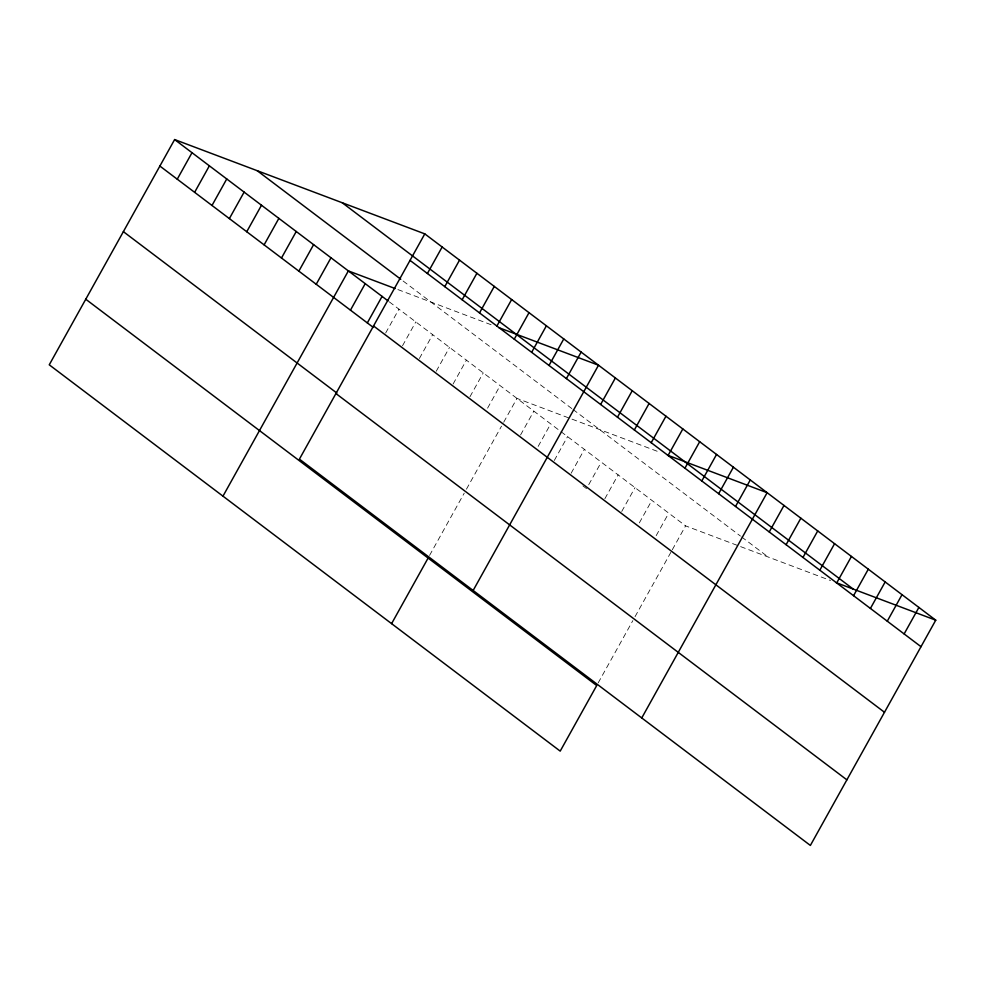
<?xml version="1.0" encoding="UTF-8"?>
<svg xmlns="http://www.w3.org/2000/svg" width="985" height="985" viewBox="0 0 985 985"><rect width="100%" height="100%" fill="white"/><g stroke="black" fill="none" stroke-linecap="round" stroke-linejoin="round"><path stroke-width="0.74" stroke-dasharray="4.92 3.69" d="M385.664 333.004L398.937 309.155M402.52 345.747L415.805 321.898M419.388 358.503L432.661 334.654M436.244 371.246L449.529 347.397M453.112 384.002L466.385 360.141M469.968 396.746L483.241 372.896M487.575 408.172L500.109 385.64M429.571 555.405L464.243 493.128M466.434 489.2L501.5 426.173M503.692 422.245L516.965 398.396L660.479 452.497M520.56 434.988L533.833 411.139M538.155 446.414L550.689 423.882M554.284 460.488L567.557 436.638M571.14 473.231L584.413 449.382M588.747 484.657L601.281 462.125M604.864 498.73L618.137 474.881M621.732 511.474L635.005 487.624M639.327 522.9L651.861 500.38M656.182 535.655L668.729 513.123M598.19 682.888L632.85 620.612M635.042 616.672L670.834 552.376M672.312 549.729L685.585 525.867L739.242 546.096M397.891 289.578L491.86 325.013M740.621 546.626L830.515 580.51M403.111 281.008L571.817 408.566M573.024 409.477L740.437 536.049M741.643 536.96L768.14 556.993M389.309 301.866L685.585 525.867M582.911 485.9L586.531 488.634"/><path stroke-width="1.48" d="M424.794 233.876L299.415 459.133L810.372 845.438L935.75 620.181L424.794 233.876L174.628 139.562L49.25 364.819L560.206 751.124L596.713 685.535L85.757 299.231M177.251 179.196L192.001 152.7M194.624 192.334L209.374 165.825M211.997 205.471L226.747 178.962M229.37 218.596L244.12 192.1M246.743 231.734L261.493 205.237M264.115 244.871L278.866 218.375M281.488 258.008L296.239 231.5M298.861 271.134L313.612 244.637M316.234 284.271L330.985 257.774M222.979 496.157L348.358 270.912L395.133 288.543M350.463 310.152L365.213 283.655M367.331 322.908L382.082 296.399M427.404 273.51L442.154 247.001M444.777 286.647L459.527 260.138M462.15 299.772L476.9 273.276M479.523 312.91L494.273 286.413M496.896 326.047L511.646 299.551M514.269 339.185L529.019 312.676M531.641 352.31L546.392 325.813M391.599 623.64L428.106 558.052M549.014 365.447L563.765 338.951M566.387 378.585L581.138 352.088M473.145 590.471L598.511 365.213L498.952 327.685M600.628 404.466L615.379 377.969M617.484 417.221L632.235 390.713M634.352 429.965L649.103 403.468M651.208 442.708L665.958 416.212M668.076 455.464L682.827 428.955M684.932 468.207L699.682 441.711M701.8 480.963L716.551 454.454M718.656 493.707L733.406 467.198M735.524 506.45L750.274 479.954M641.752 717.954L767.13 492.697L667.571 455.168M769.248 531.949L783.998 505.453M786.104 544.693L800.854 518.196M802.972 557.448L817.722 530.94M819.828 570.192L834.578 543.695M836.696 582.948L851.446 556.439M853.552 595.691L868.302 569.195M870.42 608.434L885.17 581.938M887.276 621.19L902.026 594.681M904.132 633.934L918.894 607.437M836.191 582.652L935.75 620.181M342.238 202.75L853.195 589.055M410.031 260.372L921 646.689M257.183 170.688L400.796 279.26M174.628 139.562L388.102 300.954M373.537 325.961L884.493 712.278M159.878 166.059L373.352 327.463M123.371 231.647L336.845 393.052M335.922 393.544L846.878 779.849"/></g></svg>
